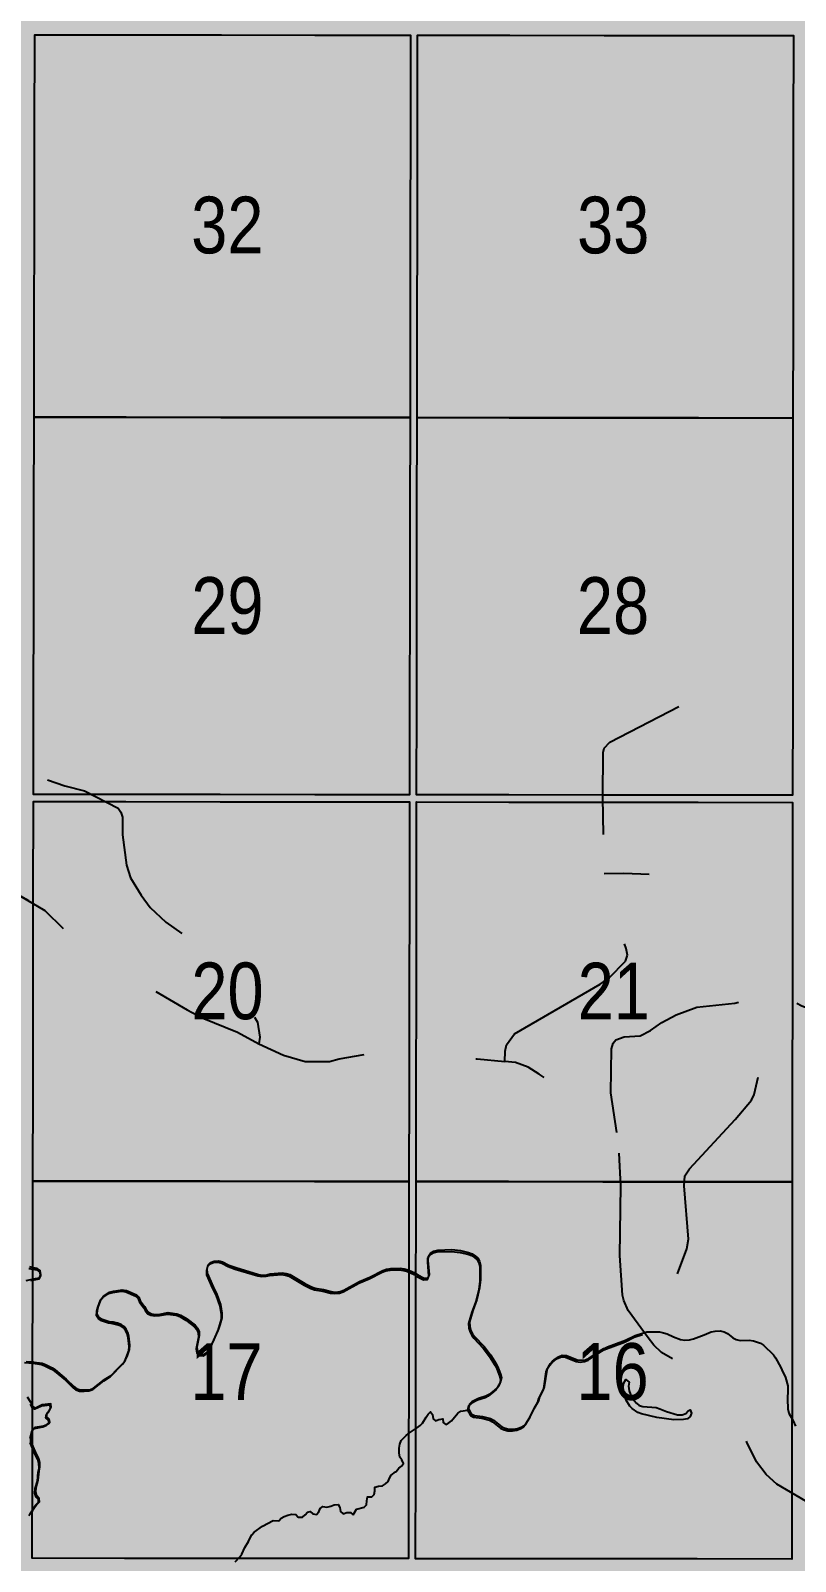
# Model space of a CAD drawing. Extents: x 403018 to 417191, y 6033193 to 6042673.
# Drawn here: x 414467 to 414574.9, y 6036726.9 to 6036942.8 of the extents above; entities that cross this region are included whole.
import ezdxf

# ---------------------------------------------------------------- set-up
doc = ezdxf.new("R2010")
doc.units = 0
doc.header["$LTSCALE"] = 5
doc.linetypes.add('DASHED2', pattern=[9.525, 6.35, -3.175])
for name, color, linetype in [('Quarters', 8, 'Continuous'), ('RoadSeg', 57, 'DASHED2'), ('T-WATER', 160, 'Continuous')]:
    doc.layers.add(name, color=color, linetype=linetype)
doc.layers.add('ROUTE-MAP-BACKGROUND-H', color=7, linetype='Continuous', true_color=0xf0ebff)
doc.styles.add('120', font='ARIALN.TTF', dxfattribs={"height": 13})

msp = doc.modelspace()

# ---------------------------------------------------------------- hatches: boundary and pattern name
at = {"layer": 'ROUTE-MAP-BACKGROUND-H'}
h = msp.add_hatch(color=256, dxfattribs=at)
h.dxf.hatch_style = 1
h.paths.add_polyline_path([(412923.423, 6037807.465), (416092.9, 6037807.465), (416092.9, 6035965.758), (412923.423, 6035965.758)])

# ---------------------------------------------------------------- linework, layer by layer
at = {"layer": 'Quarters'}
for points in [[(414480.473, 6036888.283), (414467.468, 6036888.297), (414467.491, 6036901.685), (414467.514, 6036915.072), (414467.537, 6036928.664), (414467.56, 6036942.256), (414480.148, 6036942.242), (414480.56, 6036942.242), (414493.597, 6036942.228), (414493.895, 6036942.227), (414507.046, 6036942.213), (414507.23, 6036942.212), (414520.495, 6036942.198), (414520.565, 6036942.198), (414520.546, 6036928.605), (414520.528, 6036915.013), (414520.51, 6036901.625), (414520.492, 6036888.238), (414507.152, 6036888.253), (414493.812, 6036888.268), (414480.473, 6036888.283)], [(414534.501, 6036888.222), (414521.496, 6036888.237), (414521.514, 6036901.624), (414521.532, 6036915.012), (414521.551, 6036928.604), (414521.569, 6036942.197), (414534.569, 6036942.182), (414547.904, 6036942.167), (414548.066, 6036942.167), (414561.239, 6036942.153), (414561.516, 6036942.152), (414574.574, 6036942.138), (414574.561, 6036928.546), (414574.547, 6036914.953), (414574.534, 6036901.565), (414574.52, 6036888.178), (414561.18, 6036888.192), (414547.841, 6036888.207), (414534.501, 6036888.222)], [(414480.386, 6036835.067), (414467.377, 6036835.082), (414467.399, 6036848.134), (414467.422, 6036861.522), (414467.445, 6036874.909), (414467.468, 6036888.297), (414480.473, 6036888.283), (414493.812, 6036888.268), (414507.152, 6036888.253), (414520.492, 6036888.238), (414520.474, 6036874.85), (414520.455, 6036861.462), (414520.437, 6036848.075), (414520.42, 6036835.022), (414507.075, 6036835.037), (414493.731, 6036835.052), (414480.386, 6036835.067)], [(414534.433, 6036835.006), (414521.424, 6036835.021), (414521.442, 6036848.073), (414521.46, 6036861.461), (414521.478, 6036874.849), (414521.496, 6036888.237), (414534.501, 6036888.222), (414547.841, 6036888.207), (414561.18, 6036888.192), (414574.52, 6036888.178), (414574.507, 6036874.79), (414574.493, 6036861.402), (414574.48, 6036848.014), (414574.467, 6036834.961), (414561.122, 6036834.976), (414547.778, 6036834.991), (414534.433, 6036835.006)], [(414480.298, 6036780.513), (414467.284, 6036780.527), (414467.307, 6036793.915), (414467.33, 6036807.302), (414467.353, 6036820.69), (414467.375, 6036834.078), (414480.385, 6036834.063), (414493.729, 6036834.048), (414507.074, 6036834.033), (414520.418, 6036834.018), (414520.4, 6036820.63), (414520.382, 6036807.242), (414520.364, 6036793.855), (414520.346, 6036780.467), (414506.997, 6036780.482), (414493.647, 6036780.497), (414480.298, 6036780.513)], [(414574.425, 6036793.793), (414574.412, 6036780.406), (414561.063, 6036780.421), (414547.714, 6036780.436), (414534.364, 6036780.451), (414521.35, 6036780.466), (414521.368, 6036793.854), (414521.386, 6036807.241), (414521.404, 6036820.629), (414521.423, 6036834.017), (414534.432, 6036834.002), (414547.777, 6036833.987), (414561.121, 6036833.972), (414574.466, 6036833.957), (414574.452, 6036820.569), (414574.439, 6036807.181), (414574.425, 6036793.793)], [(414480.212, 6036727.297), (414467.193, 6036727.312), (414467.215, 6036740.365), (414467.238, 6036753.752), (414467.261, 6036767.14), (414467.284, 6036780.527), (414480.298, 6036780.513), (414493.647, 6036780.497), (414506.997, 6036780.482), (414520.346, 6036780.467), (414520.328, 6036767.079), (414520.31, 6036753.692), (414520.291, 6036740.304), (414520.274, 6036727.251), (414506.92, 6036727.266), (414493.566, 6036727.282), (414480.212, 6036727.297)], [(414574.372, 6036740.242), (414574.359, 6036727.189), (414561.005, 6036727.205), (414547.651, 6036727.22), (414534.297, 6036727.235), (414521.278, 6036727.25), (414521.296, 6036740.303), (414521.314, 6036753.69), (414521.332, 6036767.078), (414521.341, 6036773.529), (414521.35, 6036780.466), (414534.364, 6036780.451), (414547.714, 6036780.436), (414561.063, 6036780.421), (414574.412, 6036780.406), (414574.399, 6036767.018), (414574.385, 6036753.63), (414574.372, 6036740.242)]]:
    msp.add_lwpolyline(points, close=True, dxfattribs=at)
at = {"layer": 'RoadSeg', "flags": 128}
for points in [[(414329.388, 6037095.803), (414329.067, 6037095.12), (414328.268, 6037091.756), (414328.035, 6037089.491), (414328.402, 6037087.926), (414329.134, 6037086.561), (414334.295, 6037078.935), (414337.892, 6037074.773), (414341.255, 6037071.776), (414349.58, 6037065.682), (414355.341, 6037061.22), (414356.507, 6037060.454), (414358.938, 6037059.222), (414367.096, 6037056.624), (414368.661, 6037056.358), (414370.526, 6037056.658), (414371.725, 6037057.39), (414374.622, 6037059.722), (414376.087, 6037060.587), (414380.283, 6037061.12), (414385.011, 6037061.386), (414388.641, 6037061.986), (414391.272, 6037064.65), (414394.236, 6037066.448), (414395.368, 6037067.347), (414396.2, 6037068.646), (414397.066, 6037071.21), (414398.565, 6037074.373), (414399.763, 6037076.005), (414401.129, 6037077.104), (414403.493, 6037078.137), (414404.858, 6037078.369), (414405.391, 6037078.236), (414406.224, 6037077.604), (414408.821, 6037073.674), (414409.487, 6037072.875), (414410.852, 6037071.776), (414412.784, 6037070.977), (414420.143, 6037069.545), (414420.975, 6037069.146), (414424.306, 6037066.748), (414428.768, 6037064.384), (414431.298, 6037062.785), (414431.898, 6037061.986), (414432.198, 6037060.953), (414432.431, 6037058.955), (414432.164, 6037057.99), (414431.065, 6037055.659), (414428.535, 6037050.897), (414429.101, 6037048.033), (414429.467, 6037042.672), (414429.767, 6037041.439), (414431.032, 6037038.976), (414431.465, 6037037.777), (414431.498, 6037036.877), (414430.666, 6037036.045), (414428.235, 6037034.38), (414426.736, 6037032.948), (414425.671, 6037031.583), (414424.938, 6037029.851), (414424.738, 6037028.652), (414425.238, 6037025.289), (414425.005, 6037022.292), (414425.071, 6037020.194), (414423.007, 6037012.935), (414422.84, 6037011.07), (414423.073, 6037009.605), (414423.506, 6037008.572), (414424.905, 6037006.707), (414426.104, 6037005.642), (414431.465, 6037002.446), (414434.029, 6037000.746), (414434.728, 6037000.081), (414436.893, 6036996.118), (414439.757, 6036992.655), (414440.922, 6036990.457), (414442.72, 6036983.997), (414443.22, 6036979.069), (414443.486, 6036977.77), (414445.451, 6036973.841), (414445.584, 6036972.908), (414445.418, 6036971.876), (414444.785, 6036970.777), (414434.296, 6036956.358), (414432.83, 6036953.894), (414432.497, 6036952.129), (414432.73, 6036950.297), (414433.829, 6036946.134), (414434.495, 6036944.371), (414436.527, 6036940.708), (414437.825, 6036937.843), (414439.157, 6036934.28), (414439.679, 6036932.794), (414440.289, 6036929.385), (414441.355, 6036926.587), (414442.554, 6036924.923), (414444.752, 6036922.559), (414445.151, 6036921.793), (414445.717, 6036920.261), (414445.851, 6036919.429), (414446.317, 6036914.434), (414446.619, 6036912.787), (414447.401, 6036910.04), (414448.53, 6036907.167), (414449.899, 6036905.074), (414451.478, 6036902.046), (414452.71, 6036898.283), (414452.844, 6036897.351), (414452.877, 6036895.619), (414452.544, 6036891.856), (414451.212, 6036888.393), (414450.546, 6036887.494), (414448.648, 6036885.829), (414448.381, 6036885.762), (414446.15, 6036883.931), (414443.253, 6036882.199), (414442.554, 6036881.466), (414442.088, 6036880.601), (414440.856, 6036877.038), (414439.191, 6036874.507), (414438.558, 6036874.973), (414436.327, 6036877.47), (414435.628, 6036878.036), (414434.728, 6036878.136), (414431.398, 6036875.239), (414428.834, 6036872.509), (414424.572, 6036868.546), (414423.906, 6036868.28), (414422.507, 6036868.246), (414418.578, 6036868.479), (414417.279, 6036868.845), (414416.447, 6036869.911), (414415.081, 6036872.375), (414413.316, 6036874.973), (414411.385, 6036876.738), (414410.253, 6036877.437), (414409.454, 6036877.737), (414404.226, 6036878.502), (414403.493, 6036878.37), (414402.894, 6036877.937), (414399.997, 6036875.173), (414395.734, 6036871.676), (414393.27, 6036870.144), (414392.038, 6036869.578), (414388.308, 6036869.245), (414369.927, 6036869.878), (414388.308, 6036869.245), (414392.038, 6036869.578), (414393.27, 6036870.144), (414395.734, 6036871.676), (414399.997, 6036875.173), (414402.894, 6036877.937), (414403.493, 6036878.37), (414404.226, 6036878.502), (414409.454, 6036877.737), (414410.253, 6036877.437), (414411.385, 6036876.738), (414413.316, 6036874.973), (414415.081, 6036872.375), (414416.447, 6036869.911), (414417.279, 6036868.845), (414418.578, 6036868.479), (414422.507, 6036868.246), (414423.906, 6036868.28), (414424.572, 6036868.546), (414428.834, 6036872.509), (414431.398, 6036875.239), (414434.728, 6036878.136), (414435.628, 6036878.036), (414436.327, 6036877.47), (414438.558, 6036874.973), (414439.191, 6036874.507), (414439.29, 6036872.842), (414440.589, 6036869.079), (414441.189, 6036867.98), (414443.353, 6036865.416), (414444.619, 6036863.484), (414444.918, 6036862.385), (414444.951, 6036861.586), (414444.785, 6036860.387), (414444.086, 6036857.957), (414444.119, 6036856.691), (414444.585, 6036855.592), (414446.317, 6036853.561), (414446.616, 6036852.828), (414446.916, 6036851.197), (414447.316, 6036850.464), (414447.948, 6036849.898), (414449.647, 6036848.866), (414453.976, 6036847.134), (414456.14, 6036845.869), (414457.239, 6036844.87), (414457.772, 6036844.037), (414458.838, 6036841.24), (414459.337, 6036840.441), (414460.702, 6036839.142), (414461.568, 6036838.743), (414466.63, 6036837.976), (414468.495, 6036837.444), (414471.791, 6036836.278), (414474.588, 6036835.579), (414479.317, 6036833.115), (414479.717, 6036832.582), (414479.917, 6036831.849), (414479.95, 6036829.385), (414480.516, 6036825.089), (414481.082, 6036823.324), (414482.547, 6036820.86), (414483.813, 6036819.129), (414486.044, 6036817.064), (414488.741, 6036815.133), (414490.739, 6036814.167), (414492.004, 6036813.035), (414493.936, 6036810.504), (414495.301, 6036808.473), (414496.5, 6036806.308), (414498.431, 6036803.844), (414498.964, 6036802.945), (414499.33, 6036800.814), (414499.164, 6036799.881)], [(414657.239, 6036524.757), (414653.509, 6036526.788), (414650.546, 6036528.919), (414649.613, 6036530.285), (414648.648, 6036533.315), (414647.748, 6036534.647), (414646.084, 6036536.245), (414643.02, 6036538.576), (414641.721, 6036540.474), (414639.057, 6036546.036), (414637.792, 6036548.2), (414636.26, 6036549.499), (414632.264, 6036551.563), (414629.333, 6036552.762), (414626.07, 6036554.927), (414622.108, 6036556.591), (414619.577, 6036557.957), (414617.912, 6036560.388), (414616.313, 6036564.251), (414615.314, 6036567.847), (414613.416, 6036570.944), (414612.917, 6036572.842), (414612.684, 6036575.173), (414612.251, 6036576.205), (414610.386, 6036577.437), (414609.653, 6036578.336), (414609.354, 6036579.069), (414608.921, 6036581.9), (414608.588, 6036582.532), (414608.121, 6036583.065), (414607.489, 6036583.465), (414605.99, 6036583.931), (414604.758, 6036584.797), (414604.125, 6036585.662), (414601.894, 6036589.725), (414601.495, 6036591.19), (414601.328, 6036596.751), (414600.929, 6036598.25), (414599.597, 6036600.048), (414598.531, 6036601.114), (414596.267, 6036602.912), (414594.835, 6036604.277), (414594.169, 6036605.543), (414594.202, 6036607.874), (414595.534, 6036610.737), (414595.567, 6036611.137), (414598.231, 6036615.766), (414599.064, 6036618.03), (414599.464, 6036620.361), (414599.83, 6036624.024), (414600.962, 6036629.452), (414600.929, 6036630.851), (414600.496, 6036632.549), (414599.264, 6036635.346), (414597.632, 6036637.644), (414597.199, 6036638.809), (414597.033, 6036640.607), (414597.266, 6036642.872), (414597.998, 6036645.17), (414597.965, 6036645.669), (414599.23, 6036650.697), (414599.697, 6036653.295), (414601.461, 6036658.356), (414602.361, 6036661.42), (414603.16, 6036666.182), (414605.324, 6036672.309), (414605.357, 6036674.806), (414604.891, 6036677.004), (414603.926, 6036679.502), (414601.495, 6036683.265), (414599.197, 6036686.295), (414598.464, 6036687.527), (414597.266, 6036690.491), (414596.566, 6036692.755), (414596.034, 6036697.65), (414595.701, 6036699.116), (414595.268, 6036700.015), (414593.669, 6036701.546), (414592.271, 6036702.412), (414591.405, 6036702.712), (414587.309, 6036703.511), (414585.344, 6036704.41), (414582.847, 6036706.142), (414581.948, 6036707.307), (414581.681, 6036708.473), (414581.781, 6036709.272), (414582.147, 6036710.438), (414583.613, 6036713.101), (414583.912, 6036714.101), (414583.513, 6036717.53), (414583.646, 6036718.729), (414583.912, 6036719.495), (414585.278, 6036722.026), (414585.577, 6036723.225), (414585.511, 6036724.39), (414585.045, 6036725.522), (414584.245, 6036726.621), (414583.28, 6036727.52), (414580.649, 6036729.152), (414579.317, 6036730.218), (414578.651, 6036731.25), (414577.852, 6036733.481), (414577.186, 6036734.647), (414576.32, 6036735.346), (414572.257, 6036737.777), (414570.726, 6036739.109), (414569.36, 6036740.907), (414568.028, 6036743.704), (414563.067, 6036751.496), (414559.437, 6036754.294), (414555.974, 6036756.358), (414554.875, 6036757.391), (414554.109, 6036758.389), (414553.576, 6036759.122), (414551.278, 6036762.252), (414550.646, 6036763.684), (414550.479, 6036764.45), (414550.113, 6036770.045), (414550.213, 6036779.835), (414549.913, 6036786.095), (414549.68, 6036787.361), (414548.315, 6036788.56), (414541.854, 6036793.254), (414541.621, 6036793.654), (414541.222, 6036793.754), (414538.724, 6036795.619), (414537.159, 6036796.585), (414535.361, 6036797.251), (414533.863, 6036797.417), (414533.896, 6036798.849), (414534.096, 6036799.748), (414535.228, 6036801.313), (414547.316, 6036808.306), (414548.581, 6036809.205), (414550.912, 6036811.57), (414551.178, 6036812.402), (414550.979, 6036813.334), (414548.148, 6036822.226), (414547.882, 6036823.857), (414547.715, 6036834.646), (414547.749, 6036841.007), (414547.882, 6036841.606), (414548.681, 6036842.439), (414558.438, 6036847.467)], [(414466.715, 6036820.039), (414465.564, 6036820.727), (414463.966, 6036821.227), (414462.6, 6036821.16), (414460.869, 6036820.827), (414458.138, 6036819.994), (414457.139, 6036819.362), (414453.31, 6036815.799), (414450.579, 6036813.534), (414447.149, 6036811.403), (414445.085, 6036810.771), (414442.621, 6036810.437), (414432.198, 6036810.138), (414403.293, 6036808.839), (414398.898, 6036808.573), (414397.066, 6036808.173), (414394.635, 6036806.974), (414392.637, 6036805.609), (414391.838, 6036804.71), (414390.972, 6036803.311), (414390.606, 6036802.079), (414390.173, 6036799.349), (414389.74, 6036798.116), (414389.307, 6036797.417), (414385.145, 6036794.32), (414381.815, 6036791.09), (414380.083, 6036789.825), (414378.118, 6036788.959), (414376.886, 6036788.659), (414374.356, 6036788.326), (414372.391, 6036788.393), (414370.16, 6036788.826), (414368.195, 6036789.492), (414366.83, 6036790.291), (414361.935, 6036793.721), (414360.569, 6036794.853), (414359.371, 6036796.285), (414356.973, 6036801.013), (414355.807, 6036802.246), (414355.075, 6036802.679), (414354.176, 6036802.945), (414353.31, 6036803.078), (414352.577, 6036802.978), (414351.445, 6036802.512), (414350.413, 6036801.846), (414346.383, 6036797.35), (414345.618, 6036796.784), (414343.32, 6036795.586), (414340.922, 6036794.453), (414339.657, 6036794.154), (414338.758, 6036794.087), (414336.094, 6036794.287), (414334.495, 6036793.987), (414324.339, 6036789.625), (414321.642, 6036788.959), (414318.711, 6036789.125), (414321.642, 6036788.959), (414324.339, 6036789.625), (414334.495, 6036793.987), (414336.094, 6036794.287), (414338.758, 6036794.087), (414339.657, 6036794.154), (414340.922, 6036794.453), (414343.32, 6036795.586), (414341.688, 6036798.15), (414341.122, 6036799.315), (414341.022, 6036800.714), (414341.189, 6036803.877), (414340.256, 6036805.709), (414339.524, 6036806.075), (414334.762, 6036805.975), (414328.002, 6036805.542), (414327.169, 6036805.576), (414326.37, 6036805.842), (414325.438, 6036806.641), (414319.744, 6036815.066), (414319.144, 6036816.265), (414319.044, 6036817.597), (414319.078, 6036834.347), (414319.044, 6036817.597), (414319.144, 6036816.265), (414319.744, 6036815.066), (414325.438, 6036806.641), (414326.37, 6036805.842), (414327.169, 6036805.576), (414328.002, 6036805.542), (414334.762, 6036805.975), (414339.524, 6036806.075), (414340.256, 6036805.709), (414341.189, 6036803.877), (414341.022, 6036800.714), (414341.122, 6036799.315), (414341.688, 6036798.15), (414343.32, 6036795.586), (414345.618, 6036796.784), (414346.383, 6036797.35), (414350.413, 6036801.846), (414351.445, 6036802.512), (414352.577, 6036802.978), (414353.31, 6036803.078), (414354.176, 6036802.945), (414355.075, 6036802.679), (414355.807, 6036802.246), (414356.973, 6036801.013), (414359.371, 6036796.285), (414360.569, 6036794.853), (414361.935, 6036793.721), (414366.83, 6036790.291), (414368.195, 6036789.492), (414370.16, 6036788.826), (414372.391, 6036788.393), (414374.356, 6036788.326), (414376.886, 6036788.659), (414378.118, 6036788.959), (414380.083, 6036789.825), (414381.815, 6036791.09), (414385.145, 6036794.32), (414389.307, 6036797.417), (414389.74, 6036798.116), (414390.173, 6036799.349), (414390.606, 6036802.079), (414390.972, 6036803.311), (414391.838, 6036804.71), (414392.637, 6036805.609), (414394.635, 6036806.974), (414397.066, 6036808.173), (414398.898, 6036808.573), (414403.293, 6036808.839), (414432.198, 6036810.138), (414442.621, 6036810.437), (414445.085, 6036810.771), (414447.149, 6036811.403), (414450.579, 6036813.534), (414453.31, 6036815.799), (414457.139, 6036819.362), (414458.138, 6036819.994), (414460.869, 6036820.827), (414462.6, 6036821.16), (414463.966, 6036821.227), (414465.564, 6036820.727), (414468.961, 6036818.696), (414474.189, 6036813.634), (414478.851, 6036810.704), (414489.041, 6036804.676), (414491.172, 6036803.578), (414496.134, 6036801.546), (414499.164, 6036799.881), (414502.627, 6036798.283), (414505.724, 6036797.384), (414509.154, 6036797.417), (414510.486, 6036797.784), (414515.548, 6036798.616), (414518.445, 6036798.782), (414523.739, 6036798.616), (414529.966, 6036797.75), (414533.863, 6036797.417)], [(414554.242, 6036823.758), (414550.679, 6036823.924), (414547.882, 6036823.857)], [(414558.238, 6036767.447), (414559.537, 6036770.943), (414559.803, 6036772.342), (414559.171, 6036779.868), (414559.27, 6036781.267), (414559.903, 6036782.266), (414566.363, 6036789.225), (414568.661, 6036791.923), (414569.027, 6036792.755), (414569.693, 6036795.586), (414571.891, 6036807.274), (414575.754, 6036805.243), (414576.919, 6036804.81), (414578.584, 6036804.61), (414580.616, 6036804.61), (414582.381, 6036804.91), (414583.746, 6036805.609), (414585.178, 6036807.241), (414589.074, 6036812.302), (414589.54, 6036812.802), (414590.339, 6036813.235), (414590.273, 6036813.435), (414589.407, 6036813.668), (414587.209, 6036813.701), (414586.576, 6036814.134), (414586.41, 6036814.933), (414586.443, 6036820.128)], [(414549.68, 6036787.361), (414548.814, 6036792.955), (414548.914, 6036799.182), (414549.147, 6036799.981), (414549.547, 6036800.448), (414550.712, 6036800.88), (414552.943, 6036801.014), (414554.442, 6036801.746), (414556.04, 6036802.912), (414558.038, 6036803.977), (414560.935, 6036805.043), (414566.297, 6036805.642), (414567.795, 6036806.042), (414570.559, 6036807.141), (414571.891, 6036807.274)]]:
    msp.add_lwpolyline(points, dxfattribs=at)
at = {"layer": 'T-WATER'}
for points in [[(414466.1, 6036754.917), (414467.334, 6036754.821), (414468.516, 6036754.662), (414468.986, 6036754.45), (414469.922, 6036753.988), (414470.357, 6036753.695), (414471.896, 6036752.415), (414472.958, 6036751.357), (414473.372, 6036751.052), (414473.887, 6036750.875), (414474.541, 6036750.87), (414475.205, 6036750.913), (414475.724, 6036751.116), (414477.304, 6036752.363), (414478.225, 6036752.932), (414479.955, 6036754.701), (414480.244, 6036755.116), (414480.472, 6036755.592), (414480.819, 6036756.576), (414480.881, 6036757.196), (414480.722, 6036758.43), (414480.58, 6036758.972), (414480.364, 6036759.454), (414480.068, 6036759.832), (414479.633, 6036760.095), (414479.133, 6036760.256), (414478.573, 6036760.404), (414477.978, 6036760.472), (414476.953, 6036760.784), (414476.552, 6036761.069), (414476.287, 6036761.511), (414476.316, 6036762.151), (414476.463, 6036762.667), (414476.836, 6036763.704), (414477.135, 6036764.11), (414477.993, 6036764.644), (414478.547, 6036764.794), (414479.775, 6036764.976), (414480.389, 6036764.894), (414481.8, 6036764.294), (414482.135, 6036763.959), (414482.327, 6036763.426), (414482.947, 6036762.636), (414483.181, 6036762.184), (414483.485, 6036761.81), (414483.941, 6036761.59), (414484.515, 6036761.493), (414485.137, 6036761.553), (414486.284, 6036761.76), (414487.498, 6036761.602), (414488.001, 6036761.425), (414488.887, 6036760.882), (414490.097, 6036759.963), (414490.396, 6036759.583), (414490.627, 6036759.097), (414490.668, 6036758.516), (414490.335, 6036756.866), (414490.405, 6036756.254), (414490.75, 6036755.915), (414491.317, 6036755.849), (414491.677, 6036756.093), (414492.346, 6036757.06), (414492.579, 6036757.542), (414493.446, 6036759.459), (414493.917, 6036761.029), (414493.91, 6036761.679), (414493.708, 6036762.898), (414493.166, 6036764.457), (414492.674, 6036765.368), (414491.848, 6036767.301), (414491.808, 6036767.943), (414491.949, 6036768.495), (414492.28, 6036768.845), (414492.761, 6036769.042), (414493.39, 6036769.07), (414493.942, 6036768.92), (414494.824, 6036768.465), (414495.831, 6036768.117), (414499.006, 6036767.151), (414499.573, 6036767.042), (414500.202, 6036767.09), (414500.659, 6036767.223), (414502.352, 6036767.342), (414502.924, 6036767.261), (414503.443, 6036767.12), (414505.561, 6036765.833), (414506.491, 6036765.376), (414507.005, 6036765.197), (414508.187, 6036765.001), (414509.272, 6036764.712), (414509.897, 6036764.645), (414510.549, 6036764.72), (414511.059, 6036764.903), (414513.266, 6036766.133), (414514.708, 6036766.725), (414516.579, 6036767.666), (414517.101, 6036767.859), (414517.697, 6036767.964), (414519.01, 6036767.993), (414519.584, 6036767.91), (414520.127, 6036767.756), (414521.068, 6036767.343), (414521.478, 6036767.054), (414522.407, 6036766.591), (414522.969, 6036766.645), (414523.165, 6036767.121), (414522.984, 6036769.059), (414523.02, 6036769.693), (414523.302, 6036770.11), (414523.744, 6036770.379), (414524.313, 6036770.52), (414526.323, 6036770.604), (414527.548, 6036770.455), (414528.654, 6036770.206), (414529.168, 6036770.015), (414529.598, 6036769.741), (414529.975, 6036769.407), (414530.211, 6036768.968)], [(414466.717, 6036768.212), (414467.844, 6036768.013), (414468.241, 6036767.732), (414468.355, 6036767.141), (414468.133, 6036766.679), (414466.942, 6036766.468)], [(414530.211, 6036768.968), (414530.333, 6036768.409), (414530.344, 6036766.394), (414530.188, 6036765.237), (414529.793, 6036763.553), (414529.226, 6036762.021), (414528.759, 6036760.429), (414528.812, 6036759.766), (414528.956, 6036759.192), (414529.194, 6036758.737), (414529.473, 6036758.345), (414530.834, 6036756.938), (414531.724, 6036755.776), (414532.524, 6036754.496), (414532.744, 6036754.041), (414533.14, 6036753.056), (414533.27, 6036752.517), (414533.146, 6036751.976), (414532.91, 6036751.545), (414532.647, 6036751.133), (414532.293, 6036750.79), (414531.514, 6036750.189), (414531.083, 6036749.957), (414530.033, 6036749.602), (414529.109, 6036749.158), (414528.759, 6036748.828), (414528.599, 6036748.2)], [(414549.101, 6036757.205), (414550.745, 6036757.811), (414552.118, 6036758.493), (414553.296, 6036758.859)], [(414528.599, 6036748.2), (414529.007, 6036747.452), (414529.452, 6036747.214), (414530.608, 6036747.066), (414531.701, 6036746.804), (414532.139, 6036746.558), (414533.305, 6036745.632), (414533.772, 6036745.422), (414534.309, 6036745.294), (414534.959, 6036745.272), (414535.544, 6036745.385), (414536.043, 6036745.556), (414536.469, 6036745.815), (414536.785, 6036746.162), (414537.304, 6036747.016), (414538.008, 6036748.449), (414538.511, 6036749.325), (414538.689, 6036749.829), (414539.155, 6036750.735), (414539.352, 6036751.235), (414539.693, 6036753.626), (414539.901, 6036754.095), (414540.169, 6036754.526), (414540.485, 6036754.891), (414540.894, 6036755.21), (414541.321, 6036755.494), (414541.816, 6036755.708), (414542.419, 6036755.67), (414543.938, 6036755.081), (414544.52, 6036754.994), (414545.126, 6036755.068), (414545.618, 6036755.274), (414546.873, 6036756.134), (414547.741, 6036756.659), (414548.21, 6036756.877), (414549.101, 6036757.205)], [(414466.899, 6036744.222), (414467.208, 6036745.268), (414467.523, 6036745.622), (414468.679, 6036745.84), (414469.162, 6036746.04), (414469.581, 6036746.305), (414469.48, 6036746.79), (414469.136, 6036747.135), (414469.223, 6036747.64), (414469.547, 6036748.01), (414469.785, 6036748.456), (414469.723, 6036748.922), (414468.501, 6036748.781), (414467.577, 6036748.321), (414467.178, 6036748.597), (414466.952, 6036749.059)], [(414518.538, 6036739.562), (414518.912, 6036740.002), (414519.279, 6036740.32), (414519.566, 6036740.7), (414519.346, 6036741.177), (414519.047, 6036741.556), (414518.979, 6036742.191), (414518.968, 6036742.858), (414519.06, 6036743.428), (414519.253, 6036743.918), (414519.927, 6036744.637), (414520.288, 6036744.921), (414521.568, 6036745.735), (414521.923, 6036746.052), (414522.252, 6036746.386), (414522.759, 6036747.226), (414523.04, 6036747.621), (414523.382, 6036747.972), (414523.687, 6036747.595), (414523.746, 6036746.968), (414524.107, 6036746.676), (414524.562, 6036746.896), (414525.132, 6036746.969), (414525.189, 6036746.47), (414525.538, 6036746.176), (414525.971, 6036746.404), (414526.334, 6036746.699), (414527.254, 6036747.789), (414527.664, 6036748.058), (414528.599, 6036748.2)], [(414466.887, 6036733.582), (414467.722, 6036734.8), (414468.093, 6036735.129), (414468.085, 6036735.609), (414467.73, 6036735.948), (414467.588, 6036736.486), (414467.621, 6036737.135), (414467.946, 6036738.189), (414468.045, 6036739.465), (414468.172, 6036740.016), (414468.151, 6036740.675), (414467.999, 6036741.231), (414467.535, 6036742.143), (414466.907, 6036743.627)], [(414512.46, 6036733.437), (414512.953, 6036734.216), (414514.026, 6036734.53), (414514.377, 6036734.843), (414514.406, 6036735.424), (414514.498, 6036735.956), (414515.101, 6036735.997), (414515.448, 6036736.316), (414515.521, 6036736.828), (414515.519, 6036737.348), (414516.038, 6036737.487), (414516.631, 6036737.542), (414517.053, 6036737.809), (414517.399, 6036738.127), (414517.583, 6036738.613), (414517.852, 6036739.015), (414518.442, 6036739.488), (414518.538, 6036739.562)], [(414495.827, 6036726.796), (414496.465, 6036727.49), (414496.75, 6036727.904), (414497.177, 6036728.848), (414497.726, 6036729.68), (414497.939, 6036730.178), (414498.2, 6036730.596), (414498.496, 6036730.966), (414499.68, 6036731.824), (414501.171, 6036732.655), (414501.99, 6036732.597), (414502.295, 6036732.979), (414502.738, 6036733.207), (414503.269, 6036733.371), (414503.829, 6036733.507), (414504.407, 6036733.458), (414504.728, 6036733.103), (414505.308, 6036733.124), (414505.705, 6036733.416), (414506.011, 6036733.809), (414506.419, 6036733.896), (414506.798, 6036733.58), (414507.283, 6036733.503), (414507.607, 6036733.87), (414507.839, 6036734.317), (414508.202, 6036734.619), (414508.748, 6036734.539), (414509.313, 6036734.656), (414509.795, 6036734.844), (414510.364, 6036734.893), (414510.609, 6036734.474), (414510.708, 6036733.889), (414511.067, 6036733.573), (414511.559, 6036733.769), (414512.113, 6036733.766), (414512.46, 6036733.437)]]:
    msp.add_lwpolyline(points, dxfattribs=at)
at = {"layer": 'T-WATER', "linetype": 'Continuous', "flags": 128}
for points in [[(414478.67, 6036760.598), (414478.074, 6036760.667), (414477.049, 6036760.989), (414476.652, 6036761.248), (414476.379, 6036761.701), (414476.414, 6036762.346), (414476.562, 6036762.867), (414476.931, 6036763.881), (414477.229, 6036764.286), (414478.08, 6036764.842), (414478.647, 6036765.001), (414479.869, 6036765.178), (414480.475, 6036765.091), (414481.895, 6036764.469), (414482.227, 6036764.157), (414482.42, 6036763.624), (414483.042, 6036762.834), (414483.277, 6036762.382), (414483.581, 6036762.007), (414484.034, 6036761.788), (414484.609, 6036761.691), (414485.231, 6036761.752), (414486.378, 6036761.961), (414487.594, 6036761.803), (414488.1, 6036761.627), (414488.988, 6036761.084), (414490.197, 6036760.175), (414490.498, 6036759.794), (414490.729, 6036759.308), (414490.771, 6036758.726), (414490.439, 6036757.072), (414490.51, 6036756.459), (414490.856, 6036756.12), (414491.424, 6036756.055), (414491.783, 6036756.299), (414492.449, 6036757.264), (414492.681, 6036757.747), (414493.546, 6036759.669), (414493.715, 6036760.231), (414494.016, 6036761.24), (414494.002, 6036761.889), (414493.799, 6036763.109), (414493.717, 6036763.344), (414493.248, 6036764.671), (414492.754, 6036765.583), (414491.936, 6036767.511), (414491.897, 6036768.156), (414492.039, 6036768.708), (414492.365, 6036769.051), (414492.845, 6036769.244), (414493.474, 6036769.274), (414493.714, 6036769.208), (414494.034, 6036769.12), (414494.916, 6036768.667), (414495.923, 6036768.322), (414499.099, 6036767.358), (414499.667, 6036767.253), (414500.296, 6036767.303), (414500.752, 6036767.435), (414502.447, 6036767.557), (414503.018, 6036767.477), (414503.537, 6036767.337), (414505.657, 6036766.052), (414506.588, 6036765.596), (414507.103, 6036765.417), (414508.288, 6036765.221), (414509.375, 6036764.933), (414510.004, 6036764.865), (414510.655, 6036764.943), (414511.167, 6036765.124), (414513.376, 6036766.354), (414514.82, 6036766.951), (414516.677, 6036767.884), (414517.196, 6036768.08), (414517.792, 6036768.184), (414519.09, 6036768.218), (414519.667, 6036768.148), (414520.215, 6036767.992), (414520.436, 6036767.893), (414521.164, 6036767.575), (414521.436, 6036767.385), (414521.575, 6036767.286), (414522.509, 6036766.826), (414523.074, 6036766.881), (414523.262, 6036767.356), (414523.075, 6036769.299), (414523.11, 6036769.933), (414523.392, 6036770.349), (414523.835, 6036770.62), (414524.403, 6036770.761), (414526.414, 6036770.848)], [(414526.414, 6036770.848), (414527.638, 6036770.706), (414528.743, 6036770.458), (414529.258, 6036770.267), (414529.688, 6036769.995), (414530.067, 6036769.66), (414530.303, 6036769.223), (414530.427, 6036768.663), (414530.454, 6036766.643), (414530.299, 6036765.481), (414529.903, 6036763.795), (414529.333, 6036762.262), (414528.875, 6036760.669), (414528.93, 6036760.005), (414529.072, 6036759.428), (414529.311, 6036758.972), (414529.589, 6036758.583), (414530.946, 6036757.179), (414531.839, 6036756.019), (414532.644, 6036754.741), (414532.865, 6036754.286), (414533.014, 6036753.914), (414533.262, 6036753.3), (414533.396, 6036752.752), (414533.273, 6036752.214), (414533.037, 6036751.783), (414532.773, 6036751.37), (414532.417, 6036751.025), (414531.643, 6036750.423), (414531.212, 6036750.2), (414530.163, 6036749.841), (414529.233, 6036749.383), (414528.882, 6036749.054), (414528.725, 6036748.426), (414529.133, 6036747.678), (414529.579, 6036747.441), (414530.734, 6036747.295), (414531.828, 6036747.033), (414532.266, 6036746.787), (414533.435, 6036745.862), (414533.903, 6036745.654), (414534.438, 6036745.523), (414535.088, 6036745.502), (414535.673, 6036745.615), (414536.171, 6036745.787), (414536.598, 6036746.046), (414536.914, 6036746.394), (414537.432, 6036747.248), (414538.143, 6036748.688), (414538.645, 6036749.565), (414538.822, 6036750.071), (414539.283, 6036750.976), (414539.483, 6036751.474), (414539.823, 6036753.865), (414539.844, 6036753.913), (414540.03, 6036754.334), (414540.298, 6036754.768), (414540.614, 6036755.133), (414541.024, 6036755.451), (414541.452, 6036755.734), (414541.945, 6036755.949), (414542.548, 6036755.911), (414544.063, 6036755.322), (414544.646, 6036755.236), (414545.253, 6036755.31), (414545.745, 6036755.518), (414547.001, 6036756.378), (414547.813, 6036756.879), (414547.87, 6036756.913), (414548.339, 6036757.132), (414550.873, 6036758.067), (414552.246, 6036758.751), (414553.425, 6036759.121), (414553.882, 6036759.241), (414554.147, 6036759.244), (414554.818, 6036759.26), (414555.68, 6036759.233), (414556.273, 6036759.129), (414556.782, 6036758.978), (414557.684, 6036758.537), (414558.673, 6036758.149), (414559.283, 6036758.07), (414559.935, 6036758.13), (414560.471, 6036758.288), (414561.978, 6036758.814), (414562.973, 6036759.24), (414563.562, 6036759.345), (414564.236, 6036759.375), (414564.797, 6036759.242), (414565.273, 6036759.007), (414566.045, 6036758.408)], [(414466.335, 6036766.488), (414467.022, 6036766.656), (414467.342, 6036766.708), (414468.22, 6036766.863), (414468.431, 6036767.329), (414468.31, 6036767.922), (414467.913, 6036768.204), (414467.341, 6036768.304), (414466.792, 6036768.401)], [(414466.326, 6036755.081), (414467.333, 6036755.004), (414467.427, 6036754.997), (414468.609, 6036754.838), (414469.078, 6036754.627), (414470.015, 6036754.164), (414470.373, 6036753.925), (414470.452, 6036753.872), (414471.993, 6036752.594), (414473.055, 6036751.533), (414473.47, 6036751.228), (414473.985, 6036751.052), (414474.639, 6036751.047), (414475.309, 6036751.091), (414475.83, 6036751.289), (414477.404, 6036752.547), (414478.329, 6036753.114), (414479.127, 6036753.923), (414480.062, 6036754.872), (414480.346, 6036755.302), (414480.573, 6036755.779), (414480.918, 6036756.765), (414480.979, 6036757.385), (414480.819, 6036758.62), (414480.678, 6036759.163), (414480.467, 6036759.629), (414480.165, 6036760.025), (414479.727, 6036760.287), (414479.23, 6036760.453), (414478.67, 6036760.598)], [(414566.045, 6036758.408), (414566.5, 6036758.186), (414567.059, 6036758.054), (414568.356, 6036758.073), (414568.946, 6036758.001), (414569.957, 6036757.638), (414570.358, 6036757.356), (414571.751, 6036756.002), (414572.065, 6036755.596), (414572.819, 6036754.227), (414572.968, 6036753.908), (414573.487, 6036752.801), (414573.791, 6036751.652), (414573.814, 6036751.009), (414573.738, 6036749.749), (414573.772, 6036748.375), (414573.914, 6036747.791), (414574.439, 6036746.884), (414574.529, 6036746.698), (414574.884, 6036745.95)], [(414466.74, 6036733.326), (414466.999, 6036733.73), (414467.313, 6036734.198), (414467.834, 6036734.952), (414468.205, 6036735.282), (414468.197, 6036735.761), (414467.842, 6036736.098), (414467.699, 6036736.635), (414467.732, 6036737.286), (414468.058, 6036738.333), (414468.154, 6036739.617), (414468.281, 6036740.169), (414468.259, 6036740.831), (414468.106, 6036741.389), (414467.64, 6036742.303), (414467.323, 6036743.052), (414467.008, 6036743.794), (414467, 6036744.391), (414467.304, 6036745.452), (414467.324, 6036745.473), (414467.623, 6036745.79), (414468.783, 6036745.998), (414469.265, 6036746.2), (414469.683, 6036746.467), (414469.583, 6036746.945), (414469.234, 6036747.304), (414469.32, 6036747.809), (414469.644, 6036748.181), (414469.881, 6036748.627), (414469.819, 6036749.094), (414468.596, 6036748.951), (414467.673, 6036748.49), (414467.326, 6036748.73), (414467.274, 6036748.766), (414467.047, 6036749.228), (414466.533, 6036750.056)]]:
    msp.add_lwpolyline(points, dxfattribs=at)
at = {"layer": 'T-WATER'}
msp.add_lwpolyline([(414557.734, 6036746.828), (414555.315, 6036747.145), (414553.138, 6036747.671), (414552.648, 6036747.852), (414551.827, 6036748.434), (414551.497, 6036748.782), (414550.967, 6036749.608), (414550.786, 6036750.112), (414550.576, 6036751.289), (414550.587, 6036751.949), (414550.928, 6036752.535), (414551.424, 6036752.158), (414551.321, 6036751.577), (414551.401, 6036750.951), (414551.575, 6036750.425), (414551.809, 6036749.977), (414552.112, 6036749.563), (414552.424, 6036749.18), (414552.827, 6036748.873), (414553.347, 6036748.717), (414555.21, 6036748.56), (414555.747, 6036748.412), (414556.684, 6036747.995), (414558.221, 6036747.527), (414558.878, 6036747.563), (414559.385, 6036747.753), (414559.736, 6036748.086), (414560.03, 6036748.265), (414560.188, 6036747.798), (414560.036, 6036747.289), (414559.646, 6036746.998), (414559.091, 6036746.868), (414557.734, 6036746.828)], close=True, dxfattribs=at)

# ---------------------------------------------------------------- texts
at = {"layer": 'RoadSeg', "style": '120'}
for s, p in [('32', (414489.623, 6036911.411)), ('33', (414544.064, 6036911.411)), ('29', (414489.636, 6036857.727)), ('28', (414544.034, 6036857.718)), ('20', (414489.644, 6036803.355)), ('21', (414544.148, 6036803.32)), ('17', (414489.494, 6036749.643)), ('16', (414543.968, 6036749.653))]:
    msp.add_text(s, height=8.0041, dxfattribs=at).set_placement(p)
msp.add_text('62-21-5', height=39.983, rotation=359.95761, dxfattribs=at).set_placement((414480.131, 6036862.883))

doc.saveas('drawing.dxf')
